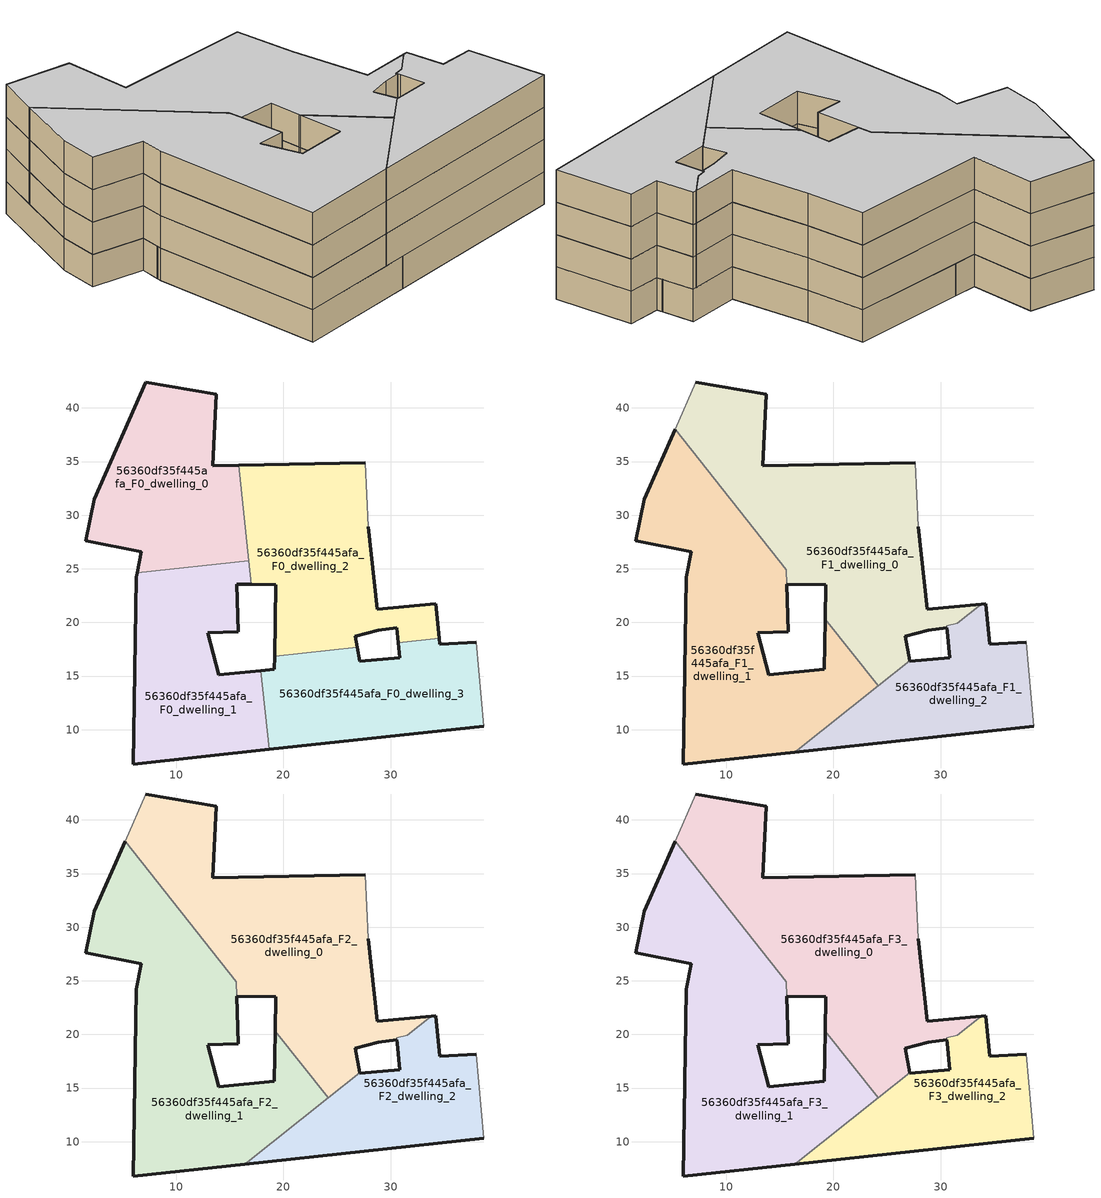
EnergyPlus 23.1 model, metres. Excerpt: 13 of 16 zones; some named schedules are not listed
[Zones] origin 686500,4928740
56360df35f445afa_F0_dwelling_0
 floor ground (EU_floor_Construction): 16.78,25.74 15.82,34.63 13.43,34.58 13.75,41.25 7.18,42.41 2.34,31.47 1.58,27.59 6.75,26.58 6.37,24.62 z0
 wall outside (EU_wall_Construction): 6.37,24.62 6.75,26.58 1.58,27.59 2.34,31.47 7.18,42.41 13.75,41.25 13.43,34.58 15.82,34.63 z0:3
 wall to 56360df35f445afa_F0_dwelling_1 (EU_wall_Construction): 16.78,25.74 6.37,24.62 z0:3
 wall to 56360df35f445afa_F0_dwelling_2 (EU_wall_Construction): 15.82,34.63 16.78,25.75 z0:3
56360df35f445afa_F0_dwelling_1
 floor ground (EU_floor_Construction): 18.67,8.16 17.88,15.5 13.95,15.13 12.96,19.01 15.81,19.12 15.66,23.57 17.01,23.55 16.78,25.74 6.37,24.62 6.28,24.2 6,6.79 z0
 wall outside (EU_wall_Construction): 17.01,23.55 15.66,23.57 15.81,19.12 12.96,19.01 13.95,15.13 17.88,15.5 / 18.67,8.16 6,6.79 6.28,24.2 6.37,24.62 z0:3
 wall to 56360df35f445afa_F0_dwelling_3 (EU_wall_Construction): 17.88,15.5 18.67,8.16 z0:3
 wall to 56360df35f445afa_F0_dwelling_2 (EU_wall_Construction): 16.78,25.74 17.01,23.55 z0:3
56360df35f445afa_F0_dwelling_2
 floor ground (EU_floor_Construction): 34.51,18.5 34.19,21.73 28.77,21.23 27.92,28.93 27.64,34.86 15.82,34.63 17.01,23.55 19.3,23.52 19.18,16.85 26.89,17.68 26.68,18.71 28.84,19.24 30.59,19.48 30.72,18.09 z0
 wall outside (EU_wall_Construction): 19.18,16.85 19.3,23.52 17.01,23.55 / 15.82,34.63 27.64,34.86 / 27.92,28.93 28.77,21.23 34.19,21.73 34.51,18.5 / 30.72,18.09 30.59,19.48 28.84,19.24 26.68,18.71 26.89,17.68 z0:3
 wall adiabatic (EU_wall_Construction): 27.64,34.86 27.92,28.93 z0:3
 wall to 56360df35f445afa_F0_dwelling_3 (EU_wall_Construction): 26.89,17.68 19.18,16.85 / 34.51,18.5 30.72,18.09 z0:3
56360df35f445afa_F0_dwelling_3
 floor ground (EU_floor_Construction): 38.67,10.31 37.97,18.15 34.57,17.95 34.51,18.5 30.72,18.09 30.84,16.7 27.14,16.37 26.89,17.68 19.18,16.85 19.15,15.62 17.88,15.5 18.67,8.16 z0
 wall outside (EU_wall_Construction): 38.67,10.31 18.67,8.16 / 17.88,15.5 19.15,15.62 19.18,16.85 / 26.89,17.68 27.14,16.37 30.84,16.7 30.72,18.09 / 34.51,18.5 34.57,17.95 37.97,18.15 z0:3
 wall adiabatic (EU_wall_Construction): 37.97,18.15 38.67,10.31 z0:3
56360df35f445afa_F1_dwelling_0
 floor to 56360df35f445afa_F0_dwelling_0 (EU_floor_Construction): 16.78,25.74 15.82,34.63 13.43,34.58 13.75,41.25 7.18,42.41 5.24,38.01 15.09,25.56 z3
 floor to 56360df35f445afa_F0_dwelling_1 (EU_floor_Construction): 17.01,23.55 16.78,25.74 15.09,25.56 15.62,24.89 15.66,23.57 z3
 floor to 56360df35f445afa_F0_dwelling_2 (EU_floor_Construction): 31.54,19.91 33.8,21.69 28.77,21.23 27.92,28.93 27.64,34.86 15.82,34.63 17.01,23.55 19.3,23.52 19.24,20.31 21.76,17.13 26.89,17.68 26.68,18.71 28.84,19.24 30.59,19.48 30.58,19.67 z3
 floor to 56360df35f445afa_F0_dwelling_3 (EU_floor_Construction): 27.13,16.42 26.89,17.68 21.76,17.13 24.17,14.08 z3
 wall outside (EU_wall_Construction): 30.59,19.48 28.84,19.24 26.68,18.71 27.13,16.42 / 19.24,20.31 19.3,23.52 15.66,23.57 / 7.18,42.41 13.75,41.25 13.43,34.58 27.64,34.86 / 27.92,28.93 28.77,21.23 33.8,21.69 z3:6
 wall adiabatic (EU_wall_Construction): 5.24,38.01 7.18,42.41 / 27.64,34.86 27.92,28.93 z3:6
 wall to 56360df35f445afa_F1_dwelling_2 (EU_wall_Construction): 27.13,16.42 24.17,14.08 / 33.8,21.69 31.54,19.91 30.58,19.67 30.59,19.48 z3:6
 wall to 56360df35f445afa_F1_dwelling_1 (EU_wall_Construction): 24.17,14.08 19.24,20.31 / 15.66,23.57 15.62,24.89 5.24,38.01 z3:6
56360df35f445afa_F1_dwelling_1
 floor to 56360df35f445afa_F0_dwelling_0 (EU_floor_Construction): 15.09,25.56 5.24,38.01 2.34,31.47 1.58,27.59 6.75,26.58 6.37,24.62 z3
 floor to 56360df35f445afa_F0_dwelling_1 (EU_floor_Construction): 16.38,7.91 13.95,15.13 12.96,19.01 15.81,19.12 15.62,24.89 15.09,25.56 6.37,24.62 6.28,24.2 6,6.79 z3; 18.51,9.6 17.88,15.5 13.95,15.13 16.38,7.91 z3
 floor to 56360df35f445afa_F0_dwelling_3 (EU_floor_Construction): 24.17,14.08 21.76,17.13 19.18,16.85 19.15,15.62 17.88,15.5 18.51,9.6 z3
 floor to 56360df35f445afa_F0_dwelling_2 (EU_floor_Construction): 21.76,17.13 19.24,20.31 19.18,16.85 z3
 wall outside (EU_wall_Construction): 15.66,23.56 15.81,19.12 12.96,19.01 13.95,15.13 19.15,15.62 19.24,20.31 / 16.38,7.91 6,6.79 6.28,24.2 6.75,26.58 1.58,27.59 2.34,31.47 5.24,38.01 z3:6
 wall to 56360df35f445afa_F1_dwelling_2 (EU_wall_Construction): 24.17,14.08 16.38,7.91 z3:6
56360df35f445afa_F1_dwelling_2
 floor to 56360df35f445afa_F0_dwelling_2 (EU_floor_Construction): 34.51,18.5 34.19,21.73 33.8,21.69 31.54,19.91 30.58,19.67 30.59,19.48 30.72,18.09 z3
 floor to 56360df35f445afa_F0_dwelling_1 (EU_floor_Construction): 18.67,8.16 18.51,9.6 16.38,7.91 z3
 floor to 56360df35f445afa_F0_dwelling_3 (EU_floor_Construction): 38.67,10.31 37.97,18.15 34.57,17.95 34.51,18.5 30.72,18.09 30.84,16.7 27.14,16.37 27.13,16.42 18.51,9.6 18.67,8.16 z3
 wall outside (EU_wall_Construction): 38.67,10.31 16.38,7.91 / 27.13,16.42 27.14,16.37 30.84,16.7 30.62,19.18 30.59,19.48 / 33.8,21.69 34.19,21.73 34.57,17.95 37.97,18.15 z3:6
 wall adiabatic (EU_wall_Construction): 37.97,18.15 38.67,10.31 z3:6
56360df35f445afa_F2_dwelling_0
 floor to 56360df35f445afa_F1_dwelling_0 (EU_floor_Construction): 31.54,19.91 33.8,21.69 28.77,21.23 27.92,28.93 27.64,34.86 13.43,34.58 13.75,41.25 7.18,42.41 5.24,38.01 15.62,24.89 15.66,23.57 19.3,23.52 19.24,20.31 24.17,14.08 27.13,16.42 26.68,18.71 28.84,19.24 30.59,19.48 30.58,19.67 z6
 wall outside (EU_wall_Construction): 30.59,19.48 28.84,19.24 26.68,18.71 27.13,16.42 / 19.24,20.31 19.3,23.52 15.66,23.57 / 7.18,42.41 13.75,41.25 13.43,34.58 27.64,34.86 / 27.92,28.93 28.77,21.23 33.8,21.69 z6:9
 wall adiabatic (EU_wall_Construction): 5.24,38.01 7.18,42.41 / 27.64,34.86 27.92,28.93 z6:9
 wall to 56360df35f445afa_F2_dwelling_2 (EU_wall_Construction): 27.13,16.42 24.17,14.08 / 33.8,21.69 31.54,19.91 30.58,19.67 30.59,19.48 z6:9
 wall to 56360df35f445afa_F2_dwelling_1 (EU_wall_Construction): 24.17,14.08 19.24,20.31 / 15.66,23.57 15.62,24.89 5.24,38.01 z6:9
56360df35f445afa_F2_dwelling_1
 floor to 56360df35f445afa_F1_dwelling_1 (EU_floor_Construction): 24.17,14.08 19.24,20.31 19.15,15.62 13.95,15.13 12.96,19.01 15.81,19.12 15.62,24.89 5.24,38.01 2.34,31.47 1.58,27.59 6.75,26.58 6.28,24.2 6,6.79 16.38,7.91 z6
 wall outside (EU_wall_Construction): 15.66,23.56 15.81,19.12 12.96,19.01 13.95,15.13 19.15,15.62 19.24,20.31 / 16.38,7.91 6,6.79 6.28,24.2 6.75,26.58 1.58,27.59 2.34,31.47 5.24,38.01 z6:9
 wall to 56360df35f445afa_F2_dwelling_2 (EU_wall_Construction): 24.17,14.08 16.38,7.91 z6:9
56360df35f445afa_F2_dwelling_2
 floor to 56360df35f445afa_F1_dwelling_2 (EU_floor_Construction): 38.67,10.31 37.97,18.15 34.57,17.95 34.19,21.73 33.8,21.69 31.54,19.91 30.58,19.67 30.59,19.48 30.62,19.18 30.84,16.7 27.14,16.37 27.13,16.42 16.38,7.91 z6
 wall outside (EU_wall_Construction): 38.67,10.31 16.38,7.91 / 27.13,16.42 27.14,16.37 30.84,16.7 30.62,19.18 30.59,19.48 / 33.8,21.69 34.19,21.73 34.57,17.95 37.97,18.15 z6:9
 wall adiabatic (EU_wall_Construction): 37.97,18.15 38.67,10.31 z6:9
56360df35f445afa_F3_dwelling_0
 floor to 56360df35f445afa_F2_dwelling_0 (EU_floor_Construction): 31.54,19.91 33.8,21.69 28.77,21.23 27.92,28.93 27.64,34.86 13.43,34.58 13.75,41.25 7.18,42.41 5.24,38.01 15.62,24.89 15.66,23.57 19.3,23.52 19.24,20.31 24.17,14.08 27.13,16.42 26.68,18.71 28.84,19.24 30.59,19.48 30.58,19.67 z9
 wall outside (EU_wall_Construction): 30.59,19.48 28.84,19.24 26.68,18.71 27.13,16.42 / 19.24,20.31 19.3,23.52 15.66,23.57 / 7.18,42.41 13.75,41.25 13.43,34.58 27.64,34.86 / 27.92,28.93 28.77,21.23 33.8,21.69 z9:12
 wall adiabatic (EU_wall_Construction): 5.24,38.01 7.18,42.41 / 27.64,34.86 27.92,28.93 z9:12
 wall to 56360df35f445afa_F3_dwelling_2 (EU_wall_Construction): 27.13,16.42 24.17,14.08 / 33.8,21.69 31.54,19.91 30.58,19.67 30.59,19.48 z9:12
 wall to 56360df35f445afa_F3_dwelling_1 (EU_wall_Construction): 24.17,14.08 19.24,20.31 / 15.66,23.57 15.62,24.89 5.24,38.01 z9:12
 ceiling to 56360df35f445afa_F4_dwelling_0 (EU_floor_Construction): 27.64,34.86 27.92,28.93 28.77,21.23 33.8,21.69 31.54,19.91 30.58,19.67 30.59,19.48 28.84,19.24 26.68,18.71 27.13,16.42 24.17,14.08 19.24,20.31 19.3,23.52 15.66,23.57 15.62,24.89 5.24,38.01 7.18,42.41 13.75,41.25 13.43,34.58 z12
56360df35f445afa_F3_dwelling_1
 floor to 56360df35f445afa_F2_dwelling_1 (EU_floor_Construction): 24.17,14.08 19.24,20.31 19.15,15.62 13.95,15.13 12.96,19.01 15.81,19.12 15.62,24.89 5.24,38.01 2.34,31.47 1.58,27.59 6.75,26.58 6.28,24.2 6,6.79 16.38,7.91 z9
 wall outside (EU_wall_Construction): 15.66,23.56 15.81,19.12 12.96,19.01 13.95,15.13 19.15,15.62 19.24,20.31 / 16.38,7.91 6,6.79 6.28,24.2 6.75,26.58 1.58,27.59 2.34,31.47 5.24,38.01 z9:12
 wall to 56360df35f445afa_F3_dwelling_2 (EU_wall_Construction): 24.17,14.08 16.38,7.91 z9:12
 ceiling to 56360df35f445afa_F4_dwelling_1 (EU_floor_Construction): 15.62,24.89 15.81,19.12 12.96,19.01 13.95,15.13 19.15,15.62 19.24,20.31 24.17,14.08 16.38,7.91 6,6.79 6.28,24.2 6.75,26.58 1.58,27.59 2.34,31.47 5.24,38.01 z12
56360df35f445afa_F3_dwelling_2
 floor to 56360df35f445afa_F2_dwelling_2 (EU_floor_Construction): 38.67,10.31 37.97,18.15 34.57,17.95 34.19,21.73 33.8,21.69 31.54,19.91 30.58,19.67 30.59,19.48 30.62,19.18 30.84,16.7 27.14,16.37 27.13,16.42 16.38,7.91 z9
 wall outside (EU_wall_Construction): 38.67,10.31 16.38,7.91 / 27.13,16.42 27.14,16.37 30.84,16.7 30.62,19.18 30.59,19.48 / 33.8,21.69 34.19,21.73 34.57,17.95 37.97,18.15 z9:12
 wall adiabatic (EU_wall_Construction): 37.97,18.15 38.67,10.31 z9:12
 ceiling to 56360df35f445afa_F4_dwelling_2 (EU_floor_Construction): 37.97,18.15 38.67,10.31 16.38,7.91 27.13,16.42 27.14,16.37 30.84,16.7 30.62,19.18 30.59,19.48 30.58,19.67 31.54,19.91 33.8,21.69 34.19,21.73 34.57,17.95 z12
[Building]
EU S2 Campaign: North Axis=0; Terrain=City; Solar Distribution=FullExterior
[Site:Location]
Bologna: Latitude=44.5; Longitude=11.25; Time Zone=1; Elevation=37
[SizingPeriod:WeatherFileDays]
AnnualSizingPeriod: Begin Month=1; Begin Day of Month=1; End Month=12; End Day of Month=31; Day of Week for Start Day=Monday; Use Weather File Daylight Saving Period=No; Use Weather File Rain and Snow Indicators=No
[MATERIAL]
EU_InternalMass_Material: Roughness=MediumRough; Thickness=0.1; Conductivity=1; Density=1800; Specific Heat=900; Thermal Absorptance=0.9; Solar Absorptance=0.7; Visible Absorptance=0.7
[MATERIAL:NOMASS] Roughness=MediumRough; Thermal Absorptance=0.9; Solar Absorptance=0.7; Visible Absorptance=0.7
Name | Thermal Resistance
EU_wall_NoMass | 0.905828
EU_floor_NoMass | 0.67114
[CONSTRUCTION]
EU_wall_Construction: EU_wall_NoMass
EU_floor_Construction: EU_floor_NoMass
EU_InternalMass_Construction: EU_InternalMass_Material
[ZONE] Type=1; Multiplier=1; Ceiling Height=autocalculate; Floor Area=autocalculate; Part of Total Floor Area=Yes
Name | Volume
56360df35f445afa_F0_dwelling_0 | 549.325
56360df35f445afa_F1_dwelling_0 | 893.91
56360df35f445afa_F2_dwelling_0; 56360df35f445afa_F3_dwelling_0 | 893.912
56360df35f445afa_F0_dwelling_1 | 549.335
56360df35f445afa_F1_dwelling_1 | 890.659
56360df35f445afa_F2_dwelling_1; 56360df35f445afa_F3_dwelling_1 | 890.661
56360df35f445afa_F0_dwelling_2 | 605.449
56360df35f445afa_F1_dwelling_2 | 412.711
56360df35f445afa_F2_dwelling_2; 56360df35f445afa_F3_dwelling_2 | 412.714
56360df35f445afa_F0_dwelling_3 | 493.217
[INTERNALMASS] Construction=EU_InternalMass_Construction
Name | Zone or ZoneList | Surface Area
56360df35f445afa_F0_dwelling_0_EU_InternalMass | 56360df35f445afa_F0_dwelling_0 | 183.11
56360df35f445afa_F0_dwelling_1_EU_InternalMass | 56360df35f445afa_F0_dwelling_1 | 183.112
56360df35f445afa_F0_dwelling_2_EU_InternalMass | 56360df35f445afa_F0_dwelling_2 | 201.816
56360df35f445afa_F0_dwelling_3_EU_InternalMass | 56360df35f445afa_F0_dwelling_3 | 164.406
56360df35f445afa_F1_dwelling_0_EU_InternalMass | 56360df35f445afa_F1_dwelling_0 | 297.97
56360df35f445afa_F1_dwelling_1_EU_InternalMass | 56360df35f445afa_F1_dwelling_1 | 296.894
56360df35f445afa_F1_dwelling_2_EU_InternalMass | 56360df35f445afa_F1_dwelling_2 | 137.571
56360df35f445afa_F2_dwelling_0_EU_InternalMass | 56360df35f445afa_F2_dwelling_0 | 297.97
56360df35f445afa_F2_dwelling_1_EU_InternalMass | 56360df35f445afa_F2_dwelling_1 | 296.894
56360df35f445afa_F2_dwelling_2_EU_InternalMass | 56360df35f445afa_F2_dwelling_2 | 137.571
56360df35f445afa_F3_dwelling_0_EU_InternalMass | 56360df35f445afa_F3_dwelling_0 | 297.97
56360df35f445afa_F3_dwelling_1_EU_InternalMass | 56360df35f445afa_F3_dwelling_1 | 296.894
56360df35f445afa_F3_dwelling_2_EU_InternalMass | 56360df35f445afa_F3_dwelling_2 | 137.571
[OTHEREQUIPMENT] Fuel Type=Electricity; Design Level Calculation Method=Watts/Area; Power per Zone Floor Area=1; Fraction Latent=0; Fraction Radiant=0; Fraction Lost=0; Carbon Dioxide Generation Rate=0; EndUse Subcategory=EU_Step8_InternalGains
Name | Zone or ZoneList or Space or SpaceList | Schedule
EU_Step8_InternalGain_56360df35f445afa_F0_dwelling_0_f000 | 56360df35f445afa_F0_dwelling_0 | EU_Step8_GainSchedule_56360df35f445afa_F0_dwelling_0_f000
EU_Step8_InternalGain_56360df35f445afa_F0_dwelling_1_f000 | 56360df35f445afa_F0_dwelling_1 | EU_Step8_GainSchedule_56360df35f445afa_F0_dwelling_1_f000
EU_Step8_InternalGain_56360df35f445afa_F0_dwelling_2_f000 | 56360df35f445afa_F0_dwelling_2 | EU_Step8_GainSchedule_56360df35f445afa_F0_dwelling_2_f000
EU_Step8_InternalGain_56360df35f445afa_F0_dwelling_3_f000 | 56360df35f445afa_F0_dwelling_3 | EU_Step8_GainSchedule_56360df35f445afa_F0_dwelling_3_f000
EU_Step8_InternalGain_56360df35f445afa_F1_dwelling_0_f000 | 56360df35f445afa_F1_dwelling_0 | EU_Step8_GainSchedule_56360df35f445afa_F1_dwelling_0_f000
EU_Step8_InternalGain_56360df35f445afa_F1_dwelling_1_f000 | 56360df35f445afa_F1_dwelling_1 | EU_Step8_GainSchedule_56360df35f445afa_F1_dwelling_1_f000
EU_Step8_InternalGain_56360df35f445afa_F1_dwelling_2_f000 | 56360df35f445afa_F1_dwelling_2 | EU_Step8_GainSchedule_56360df35f445afa_F1_dwelling_2_f000
EU_Step8_InternalGain_56360df35f445afa_F2_dwelling_0_f000 | 56360df35f445afa_F2_dwelling_0 | EU_Step8_GainSchedule_56360df35f445afa_F2_dwelling_0_f000
EU_Step8_InternalGain_56360df35f445afa_F2_dwelling_1_f000 | 56360df35f445afa_F2_dwelling_1 | EU_Step8_GainSchedule_56360df35f445afa_F2_dwelling_1_f000
EU_Step8_InternalGain_56360df35f445afa_F2_dwelling_2_f000 | 56360df35f445afa_F2_dwelling_2 | EU_Step8_GainSchedule_56360df35f445afa_F2_dwelling_2_f000
EU_Step8_InternalGain_56360df35f445afa_F3_dwelling_0_f000 | 56360df35f445afa_F3_dwelling_0 | EU_Step8_GainSchedule_56360df35f445afa_F3_dwelling_0_f000
EU_Step8_InternalGain_56360df35f445afa_F3_dwelling_1_f000 | 56360df35f445afa_F3_dwelling_1 | EU_Step8_GainSchedule_56360df35f445afa_F3_dwelling_1_f000
EU_Step8_InternalGain_56360df35f445afa_F3_dwelling_2_f000 | 56360df35f445afa_F3_dwelling_2 | EU_Step8_GainSchedule_56360df35f445afa_F3_dwelling_2_f000
[ZONEVENTILATION:DESIGNFLOWRATE] Schedule=EU_AlwaysOn; Design Flow Rate Calculation Method=AirChanges/Hour; Air Changes per Hour=0.73129; Ventilation Type=Natural; Fan Pressure Rise=0; Fan Total Efficiency=1; Constant Term Coefficient=1; Temperature Term Coefficient=0; Velocity Term Coefficient=0; Velocity Squared Term Coefficient=0; Minimum Indoor Temperature=-100; Maximum Indoor Temperature=100; Delta Temperature=-100; Minimum Outdoor Temperature=-100; Maximum Outdoor Temperature=100; Maximum Wind Speed=40
Name | Zone or ZoneList or Space or SpaceList
EU_ConstantAir_56360df35f445afa_F0_dwelling_0 | 56360df35f445afa_F0_dwelling_0
EU_ConstantAir_56360df35f445afa_F0_dwelling_1 | 56360df35f445afa_F0_dwelling_1
EU_ConstantAir_56360df35f445afa_F0_dwelling_2 | 56360df35f445afa_F0_dwelling_2
EU_ConstantAir_56360df35f445afa_F0_dwelling_3 | 56360df35f445afa_F0_dwelling_3
EU_ConstantAir_56360df35f445afa_F1_dwelling_0 | 56360df35f445afa_F1_dwelling_0
EU_ConstantAir_56360df35f445afa_F1_dwelling_1 | 56360df35f445afa_F1_dwelling_1
EU_ConstantAir_56360df35f445afa_F1_dwelling_2 | 56360df35f445afa_F1_dwelling_2
EU_ConstantAir_56360df35f445afa_F2_dwelling_0 | 56360df35f445afa_F2_dwelling_0
EU_ConstantAir_56360df35f445afa_F2_dwelling_1 | 56360df35f445afa_F2_dwelling_1
EU_ConstantAir_56360df35f445afa_F2_dwelling_2 | 56360df35f445afa_F2_dwelling_2
EU_ConstantAir_56360df35f445afa_F3_dwelling_0 | 56360df35f445afa_F3_dwelling_0
EU_ConstantAir_56360df35f445afa_F3_dwelling_1 | 56360df35f445afa_F3_dwelling_1
EU_ConstantAir_56360df35f445afa_F3_dwelling_2 | 56360df35f445afa_F3_dwelling_2
[HVACTEMPLATE:THERMOSTAT] Constant Heating Setpoint=20; Constant Cooling Setpoint=50
EU_HeatOnly_56360df35f445afa_F0_dwelling_0; EU_HeatOnly_56360df35f445afa_F0_dwelling_1; EU_HeatOnly_56360df35f445afa_F0_dwelling_2; EU_HeatOnly_56360df35f445afa_F0_dwelling_3; EU_HeatOnly_56360df35f445afa_F1_dwelling_0; EU_HeatOnly_56360df35f445afa_F1_dwelling_1; EU_HeatOnly_56360df35f445afa_F1_dwelling_2; EU_HeatOnly_56360df35f445afa_F2_dwelling_0; EU_HeatOnly_56360df35f445afa_F2_dwelling_1; EU_HeatOnly_56360df35f445afa_F2_dwelling_2; EU_HeatOnly_56360df35f445afa_F3_dwelling_0; EU_HeatOnly_56360df35f445afa_F3_dwelling_1; EU_HeatOnly_56360df35f445afa_F3_dwelling_2; EU_HeatOnly_56360df35f445afa_F4_dwelling_0; EU_HeatOnly_56360df35f445afa_F4_dwelling_1; EU_HeatOnly_56360df35f445afa_F4_dwelling_2
[HVACTEMPLATE:ZONE:IDEALLOADSAIRSYSTEM] System Availability Schedule=EU_AlwaysOn; Maximum Heating Supply Air Temperature=50; Minimum Cooling Supply Air Temperature=13; Maximum Heating Supply Air Humidity Ratio=0.0156; Minimum Cooling Supply Air Humidity Ratio=0.0077; Heating Limit=NoLimit; Cooling Limit=NoLimit; Heating Availability Schedule=EU_AlwaysOn; Cooling Availability Schedule=EU_CoolingOff; Dehumidification Control Type=ConstantSensibleHeatRatio; Cooling Sensible Heat Ratio=0.7; Dehumidification Setpoint=60; Humidification Control Type=None; Humidification Setpoint=30; Outdoor Air Method=None; Outdoor Air Flow Rate per Person=0.00944; Outdoor Air Flow Rate per Zone Floor Area=0; Outdoor Air Flow Rate per Zone=0; Demand Controlled Ventilation Type=None; Outdoor Air Economizer Type=NoEconomizer; Heat Recovery Type=None; Sensible Heat Recovery Effectiveness=0.7; Latent Heat Recovery Effectiveness=0.65
Name | Template Thermostat
56360df35f445afa_F0_dwelling_0 | EU_HeatOnly_56360df35f445afa_F0_dwelling_0
56360df35f445afa_F0_dwelling_1 | EU_HeatOnly_56360df35f445afa_F0_dwelling_1
56360df35f445afa_F0_dwelling_2 | EU_HeatOnly_56360df35f445afa_F0_dwelling_2
